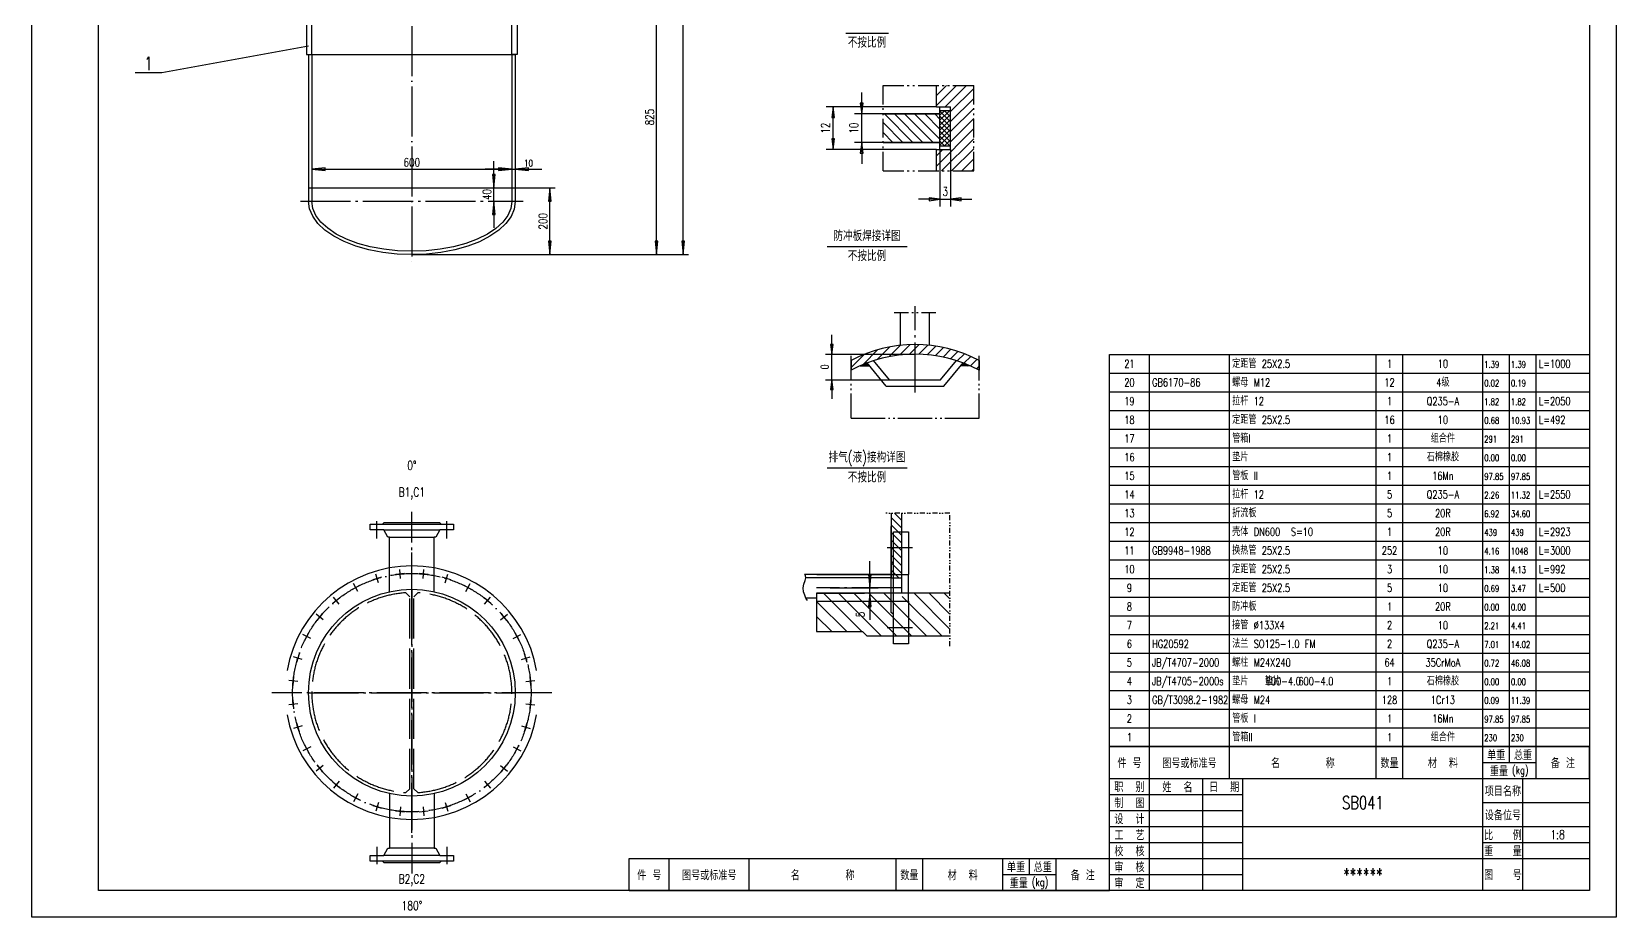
# Model space of a CAD drawing. Extents: x -200 to 4552, y -80 to 6648.
# Drawn here: x -200 to 4552, y -80 to 2576 of the extents above; entities that cross this region are included whole.
import ezdxf
from ezdxf.enums import TextEntityAlignment as Align

# ---------------------------------------------------------------- set-up
doc = ezdxf.new("R2010")
doc.units = 0
doc.header["$LTSCALE"] = 30
doc.header["$MEASUREMENT"] = 0
for name, pattern in [('CENTER', [6.25, 5, -0.5, 0.25, -0.5]), ('DASHDOT', [6, 5, -0.5, 0, -0.5]), ('DASHED', [5, 4, -1]), ('DIVIDE', [1.25, 0.5, -0.25, 0, -0.25, 0, -0.25])]:
    doc.linetypes.add(name, pattern=pattern)
for name, color, linetype in [('1', 2, 'CONTINUOUS'), ('2', 1, 'CONTINUOUS'), ('3', 2, 'DASHDOT'), ('4', 2, 'CENTER'), ('5', 2, 'DASHED'), ('6', 6, 'DIVIDE')]:
    doc.layers.add(name, color=color, linetype=linetype)
doc.styles.add('HZ', font='txt', dxfattribs={"width": 0.75, "bigfont": 'hztxt'})

# ---------------------------------------------------------------- blocks, each defined once
blk = doc.blocks.new('BT1')
at = {"layer": '1'}
for p, q in [((-165, 0), (-165, 42)), ((-145, 0), (-145, 42)), ((-130, 0), (-130, 42)), ((-40, 0), (-40, 42)), ((-25, 0), (-25, 42)), ((-180, 36), (-130, 36)), ((-180, 30), (-130, 30)), ((-180, 24), (0, 24)), ((-180, 18), (-130, 18)), ((-40, 18), (0, 18)), ((-180, 12), (0, 12)), ((-180, 6), (-130, 6))]:
    blk.add_line(p, q, dxfattribs=at)
at = {"layer": '1', "ltscale": 0.2}
blk.add_line((-40, 33), (0, 33), dxfattribs=at)
at = {"layer": '2'}
for p, q in [((-180, 42), (0, 42)), ((-180, 0), (-180, 42)), ((0, 42), (0, 0)), ((0, 0), (-180, 0))]:
    blk.add_line(p, q, dxfattribs=at)
at = {"layer": '1', "style": 'HZ', "width": 0.75}
for s, height, p in [('职  别', 3.36, (-172.5, 39)), ('姓  名', 3.36, (-154.5, 39)), ('日  期', 3.36, (-137, 39)), ('项目名称', 3.36, (-32.5, 37.5)), ('制  图', 3.36, (-172.5, 33)), ('设备位号', 3.36, (-32.5, 28.5)), ('设  计', 3.36, (-172.5, 27)), ('工  艺', 3.36, (-172.5, 21)), ('比   例', 3.36, (-32.5, 21)), ('校  核', 3.36, (-172.5, 15)), ('重   量', 3.36, (-32.5, 15)), ('审  核', 3.36, (-172.5, 9)), ('******', 4.8, (-85, 6)), ('图   号', 3.36, (-32.5, 6)), ('审  定', 3.36, (-172.5, 3))]:
    blk.add_text(s, height=height, dxfattribs=at).set_placement(p, align=Align.MIDDLE)
blk = doc.blocks.new('BT4')
at = {"layer": '1'}
for p, q in [((-180, 12), (0, 12)), ((-165, 0), (-165, 12)), ((-135, 0), (-135, 12)), ((-80, 0), (-80, 12)), ((-70, 0), (-70, 12)), ((-40, 0), (-40, 12)), ((-30, 6), (-30, 12)), ((-20, 0), (-20, 12)), ((-40, 6), (-20, 6))]:
    blk.add_line(p, q, dxfattribs=at)
at = {"layer": '2'}
for p, q in [((-180, 0), (-180, 12)), ((0, 0), (0, 12)), ((-180, 0), (0, 0)), ((-180, 0), (0, 0))]:
    blk.add_line(p, q, dxfattribs=at)
at = {"layer": '1', "style": 'HZ', "width": 0.75}
for s, height, p in [('件 号', 3.36, (-172.5, 6)), ('图号或标准号', 3.36, (-150, 6)), ('名       称', 3.36, (-107.5, 6)), ('数量', 3.36, (-75, 6)), ('材  料', 3.36, (-55, 6)), ('单重', 3.36, (-35, 9)), ('总重', 3.36, (-25, 9)), ('备 注', 3.36, (-10, 6)), ('重量', 3.36, (-34, 3)), ('(kg)', 3, (-26, 3))]:
    blk.add_text(s, height=height, dxfattribs=at).set_placement(p, align=Align.MIDDLE)

msp = doc.modelspace()

# ---------------------------------------------------------------- linework, layer by layer
at = {"layer": '1'}
for p, q in [((1754, 1907.3), (1754, 6554.3)), ((1674, 1907.3), (1674, 2732.3)), ((2241, 2572), (2369, 2572)), ((630, 2532.3), (190, 2452.3)), ((2353, 2357.8), (2353, 2414.7)), ((2353, 2414.7), (2415.2, 2414.7)), ((2425.9, 2414.7), (2431.2, 2414.7)), ((2441.9, 2414.7), (2447.2, 2414.7)), ((2457.9, 2414.7), (2520.1, 2414.7)), ((2543.3, 2414.7), (2513, 2384.4)), ((2513, 2354.2), (2573.4, 2414.7)), ((2530.8, 2414.7), (2536.1, 2414.7)), ((2603.6, 2414.7), (2539.6, 2350.7)), ((2546.8, 2414.7), (2552.1, 2414.7)), ((2555.7, 2336.5), (2625, 2405.9)), ((2562.8, 2414.7), (2625, 2414.7)), ((2625, 2357.8), (2625, 2414.7)), ((2513, 2350.7), (2182.3, 2350.7)), ((2203.7, 2222.7), (2203.7, 2350.7)), ((2523.7, 2329.3), (2267.7, 2329.3)), ((2289, 2244), (2289, 2329.3)), ((2353, 2341.8), (2353, 2347.1)), ((2353, 2325.8), (2353, 2331.1)), ((2357.3, 2329.3), (2442.7, 2244)), ((2472.8, 2244), (2387.5, 2329.3)), ((2417.7, 2329.3), (2503, 2244)), ((2523.7, 2253.5), (2447.8, 2329.3)), ((2478, 2329.3), (2523.7, 2283.7)), ((2523.7, 2313.9), (2508.2, 2329.3)), ((2538, 2340), (2523.7, 2325.7)), ((2523.7, 2310.6), (2553.1, 2340)), ((2523.7, 2338), (2555.7, 2306)), ((2555.7, 2321.1), (2536.7, 2340)), ((2551.8, 2340), (2555.7, 2336.2)), ((2625, 2375.7), (2555.7, 2306.4)), ((2555.7, 2276.2), (2625, 2345.5)), ((2625, 2341.8), (2625, 2347.1)), ((2625, 2325.8), (2625, 2331.1)), ((2353, 2258.2), (2353, 2315.1)), ((2412.5, 2244), (2353, 2303.5)), ((2513, 2173.2), (2625, 2285.2)), ((2555.7, 2327.5), (2523.7, 2295.5)), ((2555.7, 2290.9), (2523.7, 2322.9)), ((2523.7, 2280.4), (2555.7, 2312.4)), ((2523.7, 2307.8), (2555.7, 2275.8)), ((2555.7, 2297.3), (2523.7, 2265.3)), ((2555.7, 2260.7), (2523.7, 2292.7)), ((2523.7, 2250.2), (2555.7, 2282.2)), ((2625, 2315.4), (2555.7, 2246)), ((2625, 2258.2), (2625, 2315.1)), ((2523.7, 2244), (2267.7, 2244)), ((2353, 2273.3), (2382.3, 2244)), ((2353, 2242.2), (2353, 2247.6)), ((2523.7, 2277.6), (2555.7, 2245.6)), ((2555.7, 2267.2), (2523.7, 2235.2)), ((2552.9, 2233.3), (2523.7, 2262.6)), ((2523.7, 2247.5), (2537.8, 2233.3)), ((2625, 2255), (2528.6, 2158.7)), ((2536.9, 2233.3), (2555.7, 2252.1)), ((2555.7, 2237), (2552, 2233.3)), ((2625, 2242.2), (2625, 2247.6)), ((2513, 2222.7), (2182.3, 2222.7)), ((2353, 2226.2), (2353, 2231.6)), ((2353, 2158.7), (2353, 2215.6)), ((2532.3, 2222.7), (2513, 2203.4)), ((2523.7, 2222.7), (2523.7, 2052)), ((2555.7, 2222.7), (2555.7, 2052)), ((2558.8, 2158.7), (2625, 2224.9)), ((2625, 2194.7), (2589, 2158.7)), ((2625, 2226.2), (2625, 2231.6)), ((2625, 2158.7), (2625, 2215.6)), ((640, 2163.3), (1240, 2163.3)), ((1240, 2163.3), (1250, 2163.3)), ((2353, 2158.7), (2415.2, 2158.7)), ((2425.9, 2158.7), (2431.2, 2158.7)), ((2441.9, 2158.7), (2447.2, 2158.7)), ((2457.9, 2158.7), (2520.1, 2158.7)), ((2530.8, 2158.7), (2536.1, 2158.7)), ((2546.8, 2158.7), (2552.1, 2158.7)), ((2562.8, 2158.7), (2625, 2158.7)), ((2619.1, 2158.7), (2625, 2164.5)), ((1186, 2067.3), (1186, 2107.3)), ((1250, 2107.3), (1370, 2107.3)), ((1354, 1907.3), (1354, 2107.3)), ((2523.7, 2073.3), (2555.7, 2073.3)), ((940, 1907.3), (1690, 1907.3)), ((940, 1907.3), (1770, 1907.3)), ((2185, 1932), (2425, 1932)), ((2386.6, 1733.8), (2429.8, 1733.8)), ((2439.4, 1733.8), (2444.2, 1733.8)), ((2453.8, 1733.8), (2458.6, 1733.8)), ((2468.2, 1733.8), (2511.4, 1733.8)), ((2337.9, 1622.4), (2293.8, 1578.3)), ((2335.6, 1592.9), (2373.4, 1630.7)), ((2405.2, 1635.4), (2371.3, 1601.5)), ((2403.4, 1606.4), (2434.5, 1637.5)), ((2461.7, 1637.6), (2432.8, 1608.7)), ((2460.1, 1608.8), (2487.3, 1636)), ((2511.4, 1633), (2485.7, 1607.3)), ((2510, 1604.4), (2534.3, 1628.8)), ((2556.2, 1623.5), (2533, 1600.3)), ((2554.9, 1595), (2577.1, 1617.2)), ((2180.2, 1609), (2449, 1609)), ((2199.4, 1532.2), (2199.4, 1609)), ((2257, 1568.6), (2296.6, 1608.3)), ((2257, 1529.8), (2257, 1604.2)), ((2257, 1589.8), (2257, 1561)), ((2597, 1610), (2575.8, 1588.8)), ((2595.8, 1581.7), (2616.2, 1602)), ((2634.5, 1593.2), (2615, 1573.7)), ((2633.4, 1564.9), (2640.9, 1572.5)), ((2641, 1529.8), (2641, 1604.2)), ((2641, 1589.8), (2641, 1561)), ((3032, 1608), (4472, 1608)), ((3152, 432), (3152, 1608)), ((3392, 432), (3392, 1608)), ((3832, 432), (3832, 1608)), ((3912, 432), (3912, 1608)), ((4152, 432), (4152, 1608)), ((4232, 432), (4232, 1608)), ((4312, 432), (4312, 1608)), ((2180.2, 1532.2), (2401, 1532.2)), ((3032, 1552), (4472, 1552)), ((2257, 1515.4), (2257, 1520.2)), ((2257, 1501), (2257, 1505.8)), ((2257, 1417), (2257, 1491.4)), ((2641, 1515.4), (2641, 1520.2)), ((2641, 1501), (2641, 1505.8)), ((2641, 1417), (2641, 1491.4)), ((3032, 1496), (4472, 1496)), ((3032, 1440), (4472, 1440)), ((2257, 1417), (2359.4, 1417)), ((2369, 1417), (2373.8, 1417)), ((2383.4, 1417), (2388.2, 1417)), ((2397.8, 1417), (2500.2, 1417)), ((2509.8, 1417), (2514.6, 1417)), ((2524.2, 1417), (2529, 1417)), ((2538.6, 1417), (2641, 1417)), ((3032, 1384), (4472, 1384)), ((3032, 1328), (4472, 1328)), ((2185, 1268), (2425, 1268)), ((3032, 1272), (4472, 1272)), ((3032, 1216), (4472, 1216)), ((3032, 1160), (4472, 1160)), ((2409.8, 1087.2), (2377.8, 1119.2)), ((2377.8, 1096.6), (2409.8, 1064.6)), ((2387.6, 1132), (2409.8, 1109.8)), ((3032, 1104), (4472, 1104)), ((2377.8, 892), (2377.8, 1092)), ((2409.8, 1041.9), (2377.8, 1073.9)), ((2377.8, 1051.3), (2409.8, 1019.3)), ((3032, 1048), (4472, 1048)), ((2409.8, 996.7), (2377.8, 1028.7)), ((2377.8, 1006.1), (2409.8, 974.1)), ((2409.8, 951.4), (2377.8, 983.4)), ((2377.8, 960.8), (2400.2, 938.4)), ((3032, 992), (4472, 992)), ((2377.8, 908), (2297.8, 908)), ((2313.8, 892), (2313.8, 908)), ((3032, 936), (4472, 936)), ((2153.8, 892), (2297.8, 892)), ((2244.6, 776.8), (2153.8, 867.6)), ((2174.6, 892), (2289.8, 776.8)), ((2347.9, 764), (2219.9, 892)), ((2265.1, 892), (2393.1, 764)), ((2438.4, 764), (2310.4, 892)), ((2355.6, 892), (2483.6, 764)), ((2528.9, 764), (2410.5, 882.4)), ((2446.1, 892), (2553.8, 784.3)), ((2553.8, 829.6), (2491.4, 892)), ((2536.7, 892), (2553.8, 874.9)), ((3032, 880), (4472, 880)), ((2153.8, 822.3), (2199.3, 776.8)), ((3032, 824), (4472, 824)), ((3032, 768), (4472, 768)), ((3032, 712), (4472, 712)), ((3032, 656), (4472, 656)), ((3032, 600), (4472, 600)), ((3032, 544), (4472, 544)), ((3032, 488), (4472, 488)), ((4472, 432), (3032, 432))]:
    msp.add_line(p, q, dxfattribs=at)
msp.add_lwpolyline([(-200, -80), (-200, 6648), (4552, 6648), (4552, -80)], close=True, dxfattribs=at)
for points in [[(2289, 2329.3), (2293.3, 2361.3), (2284.7, 2361.3), (2289, 2329.3), (2289, 2393.3)], [(2203.7, 2350.7), (2199.4, 2318.7), (2207.9, 2318.7), (2203.7, 2350.7)], [(2203.7, 2222.7), (2207.9, 2254.7), (2199.4, 2254.7), (2203.7, 2222.7)], [(2289, 2244), (2284.7, 2212), (2293.3, 2212), (2289, 2244), (2289, 2180)], [(1186, 2107.3), (1190, 2147.3), (1182, 2147.3), (1186, 2107.3), (1186, 2187.3)], [(640, 2163.3), (680, 2159.3), (680, 2167.3), (640, 2163.3)], [(1240, 2163.3), (1200, 2167.3), (1200, 2159.3), (1240, 2163.3), (1160, 2163.3)], [(1240, 2163.3), (1200, 2167.3), (1200, 2159.3), (1240, 2163.3)], [(1250, 2163.3), (1290, 2159.3), (1290, 2167.3), (1250, 2163.3), (1330, 2163.3)], [(1354, 2107.3), (1350, 2067.3), (1358, 2067.3), (1354, 2107.3)], [(1186, 2067.3), (1182, 2027.3), (1190, 2027.3), (1186, 2067.3), (1186, 1987.3)], [(2523.7, 2073.3), (2491.7, 2077.6), (2491.7, 2069.1), (2523.7, 2073.3), (2459.7, 2073.3)], [(2555.7, 2073.3), (2587.7, 2069.1), (2587.7, 2077.6), (2555.7, 2073.3), (2619.7, 2073.3)], [(1354, 1907.3), (1358, 1947.3), (1350, 1947.3), (1354, 1907.3)], [(1674, 1907.3), (1678, 1947.3), (1670, 1947.3), (1674, 1907.3)], [(1754, 1907.3), (1758, 1947.3), (1750, 1947.3), (1754, 1907.3)], [(2199.4, 1609), (2203.2, 1637.8), (2195.6, 1637.8), (2199.4, 1609), (2199.4, 1666.6)], [(2199.4, 1532.2), (2195.6, 1503.4), (2203.2, 1503.4), (2199.4, 1532.2), (2199.4, 1474.6)], [(2313.8, 908), (2317.8, 948), (2309.8, 948), (2313.8, 908), (2313.8, 988)], [(2126.2, 869.8), (2121.8, 877.6), (2118.3, 885.7), (2115, 896.3), (2113.8, 908), (2115.8, 919.6), (2119.2, 930.1), (2121.8, 938.4), (2121, 945.4), (2117.8, 948)], [(2313.8, 892), (2309.8, 852), (2317.8, 852), (2313.8, 892), (2313.8, 812)]]:
    msp.add_lwpolyline(points, dxfattribs=at)
for points in [[(2203.7, 2350.7), (2199.4, 2318.7), (2207.9, 2318.7), (2203.7, 2350.7)], [(2289, 2329.3), (2293.3, 2361.3), (2284.7, 2361.3), (2289, 2329.3)], [(2203.7, 2222.7), (2207.9, 2254.7), (2199.4, 2254.7), (2203.7, 2222.7)], [(2289, 2244), (2284.7, 2212), (2293.3, 2212), (2289, 2244)], [(640, 2163.3), (680, 2159.3), (680, 2167.3), (640, 2163.3)], [(1186, 2107.3), (1190, 2147.3), (1182, 2147.3), (1186, 2107.3)], [(1240, 2163.3), (1200, 2167.3), (1200, 2159.3), (1240, 2163.3)], [(1240, 2163.3), (1200, 2167.3), (1200, 2159.3), (1240, 2163.3)], [(1250, 2163.3), (1290, 2159.3), (1290, 2167.3), (1250, 2163.3)], [(1354, 2107.3), (1350, 2067.3), (1358, 2067.3), (1354, 2107.3)], [(1186, 2067.3), (1182, 2027.3), (1190, 2027.3), (1186, 2067.3)], [(2523.7, 2073.3), (2491.7, 2077.6), (2491.7, 2069.1), (2523.7, 2073.3)], [(2555.7, 2073.3), (2587.7, 2069.1), (2587.7, 2077.6), (2555.7, 2073.3)], [(1354, 1907.3), (1358, 1947.3), (1350, 1947.3), (1354, 1907.3)], [(1674, 1907.3), (1678, 1947.3), (1670, 1947.3), (1674, 1907.3)], [(1754, 1907.3), (1758, 1947.3), (1750, 1947.3), (1754, 1907.3)], [(2199.4, 1609), (2203.2, 1637.8), (2195.6, 1637.8), (2199.4, 1609)], [(2199.4, 1532.2), (2195.6, 1503.4), (2203.2, 1503.4), (2199.4, 1532.2)], [(2313.8, 908), (2317.8, 948), (2309.8, 948), (2313.8, 908)], [(2313.8, 892), (2309.8, 852), (2317.8, 852), (2313.8, 892)]]:
    msp.add_solid(points, dxfattribs=at)
at = {"layer": '2'}
for p, q in [((630, 2507.3), (630, 2067.3)), ((630, 2507.3), (1250, 2507.3)), ((640, 2507.3), (640, 2067.3)), ((1240, 2507.3), (1240, 2067.3)), ((1250, 2507.3), (1250, 2067.3)), ((190, 2452.3), (110, 2452.3)), ((2513, 2350.7), (2513, 2414.7)), ((2353, 2329.3), (2523.7, 2329.3)), ((2513, 2350.7), (2555.7, 2350.7)), ((2523.7, 2222.7), (2523.7, 2350.7)), ((2523.7, 2340), (2555.7, 2340)), ((2555.7, 2222.7), (2555.7, 2350.7)), ((2353, 2244), (2523.7, 2244)), ((2513, 2158.7), (2513, 2222.7)), ((2513, 2222.7), (2555.7, 2222.7)), ((2523.7, 2233.3), (2555.7, 2233.3)), ((630, 2107.3), (1250, 2107.3)), ((2405.8, 1635.5), (2405.8, 1733.8)), ((2492.2, 1635.5), (2492.2, 1733.8)), ((2284.2, 1574.2), (2312, 1574.2)), ((2288.3, 1576.1), (2310.6, 1576.1)), ((2305, 1582.7), (2291.1, 1574.2)), ((2293.3, 1578.1), (2308.8, 1578.1)), ((2305, 1582.7), (2298.1, 1574.2)), ((2299, 1580.4), (2306.9, 1580.4)), ((2362.6, 1513), (2305, 1582.7)), ((2305, 1582.7), (2305, 1574.2)), ((2372.2, 1532.2), (2324.2, 1589.4)), ((2525.8, 1532.2), (2573.8, 1589.4)), ((2535.4, 1513), (2593, 1582.7)), ((2613.8, 1574.2), (2586, 1574.2)), ((2609.7, 1576.1), (2587.4, 1576.1)), ((2604.7, 1578.1), (2589.2, 1578.1)), ((2599, 1580.4), (2591.1, 1580.4)), ((2593, 1582.7), (2606.9, 1574.2)), ((2593, 1582.7), (2599.9, 1574.2)), ((2593, 1582.7), (2593, 1574.2)), ((3032, 432), (3032, 1608)), ((2372.2, 1532.2), (2525.8, 1532.2)), ((2362.6, 1513), (2535.4, 1513)), ((815, 1081.7), (815, 1099.2)), ((815, 1099.2), (852.5, 1099.2)), ((815, 1081.7), (815, 1099.2)), ((815, 1099.2), (852.5, 1099.2)), ((852.5, 1099.2), (857, 1103.7)), ((852.5, 1099.2), (857, 1103.7)), ((852.5, 1099.2), (1027.5, 1099.2)), ((852.5, 1099.2), (1027.5, 1099.2)), ((857, 1103.7), (1023, 1103.7)), ((857, 1103.7), (1023, 1103.7)), ((1023, 1103.7), (1027.5, 1099.2)), ((1023, 1103.7), (1027.5, 1099.2)), ((1027.5, 1099.2), (1065, 1099.2)), ((1027.5, 1099.2), (1065, 1099.2)), ((1065, 1099.2), (1065, 1081.7)), ((1065, 1099.2), (1065, 1081.7)), ((856, 1081.7), (815, 1081.7)), ((856, 1081.7), (815, 1081.7)), ((867.7, 1059.7), (856, 1081.7)), ((856, 1081.7), (1024, 1081.7)), ((867.7, 1059.7), (856, 1081.7)), ((856, 1081.7), (1024, 1081.7)), ((873.5, 1059.7), (867.7, 1059.7)), ((873.5, 1059.7), (867.7, 1059.7)), ((873.5, 1059.7), (1006.5, 1059.7)), ((873.5, 896.4), (873.5, 1059.7)), ((873.5, 1059.7), (1006.5, 1059.7)), ((873.5, 896.4), (873.5, 1059.7)), ((1012.3, 1059.7), (1006.5, 1059.7)), ((1006.5, 896.4), (1006.5, 1059.7)), ((1012.3, 1059.7), (1006.5, 1059.7)), ((1006.5, 896.4), (1006.5, 1059.7)), ((1024, 1081.7), (1012.3, 1059.7)), ((1024, 1081.7), (1012.3, 1059.7)), ((1065, 1081.7), (1024, 1081.7)), ((1065, 1081.7), (1024, 1081.7)), ((2384.2, 988), (2384.2, 1076)), ((2384.2, 1076), (2429, 1076)), ((2429, 1076), (2429, 948)), ((918.4, 950.8), (891.5, 948.1)), ((906.3, 936), (903.6, 962.9)), ((988.5, 948.1), (961.6, 950.8)), ((973.7, 936), (976.4, 962.9)), ((2377.8, 981.6), (2384.2, 988)), ((2377.8, 834.4), (2377.8, 981.6)), ((2384.2, 828), (2384.2, 988)), ((783.4, 915.3), (759.6, 902.6)), ((777.8, 897), (765.1, 920.9)), ((849.1, 939.7), (823.3, 931.9)), ((840.1, 922.9), (832.3, 948.7)), ((1056.7, 931.9), (1030.9, 939.7)), ((1039.9, 922.9), (1047.7, 948.7)), ((1120.4, 902.6), (1096.6, 915.3)), ((1102.2, 897), (1114.9, 920.9)), ((2377.8, 948), (2117.8, 948)), ((2377.8, 938.4), (2121.8, 938.4)), ((2154.8, 948), (2429, 948)), ((2409.8, 892), (2409.8, 938.4)), ((2429, 868), (2429, 948)), ((723.6, 878.6), (702.8, 861.5)), ((721.8, 859.6), (704.6, 880.5)), ((1177.2, 861.5), (1156.4, 878.6)), ((1158.2, 859.6), (1175.4, 880.5)), ((2153.8, 877.6), (2121.8, 877.6)), ((2154.8, 868), (2429, 868)), ((2553.8, 892), (2233.8, 892)), ((2553.8, 892), (2414.6, 892)), ((2429, 868), (2429, 740)), ((674.1, 811.9), (653.2, 829)), ((672.2, 830.9), (655.1, 810)), ((1205.9, 811.9), (1226.8, 829)), ((1224.9, 810), (1207.8, 830.9)), ((2384.2, 828), (2377.8, 834.4)), ((2384.2, 740), (2384.2, 828)), ((636.6, 755.8), (612.8, 768.6)), ((631.1, 774.1), (618.3, 750.3)), ((1243.4, 755.8), (1267.2, 768.6)), ((1261.6, 750.3), (1248.9, 774.1)), ((2429, 740), (2384.2, 740)), ((610.8, 693.5), (585, 701.4)), ((601.8, 710.4), (594, 684.5)), ((1269.2, 693.5), (1295, 701.4)), ((1286, 684.5), (1278.2, 710.4)), ((597.7, 627.4), (570.8, 630)), ((585.5, 642.1), (582.9, 615.3)), ((1282.3, 627.4), (1309.2, 630)), ((1297.1, 615.3), (1294.5, 642.1)), ((582.9, 572.1), (585.5, 545.2)), ((1294.5, 545.2), (1297.1, 572.1)), ((597.7, 559.9), (570.8, 557.3)), ((1282.3, 559.9), (1309.2, 557.3)), ((610.8, 493.8), (585, 486)), ((594, 502.8), (601.8, 477)), ((1269.2, 493.8), (1295, 486)), ((1278.2, 477), (1286, 502.8)), ((636.6, 431.5), (612.8, 418.8)), ((618.3, 437), (631.1, 413.2)), ((1243.4, 431.5), (1267.2, 418.8)), ((1248.9, 413.2), (1261.6, 437)), ((674.1, 375.4), (653.2, 358.3)), ((655.1, 377.3), (672.2, 356.4)), ((1205.9, 375.4), (1226.8, 358.3)), ((1207.8, 356.4), (1224.9, 377.3)), ((702.8, 325.9), (723.6, 308.8)), ((721.8, 327.8), (704.6, 306.9)), ((777.8, 290.3), (765.1, 266.5)), ((873.5, 290.9), (873.5, 127.7)), ((873.5, 290.9), (873.5, 127.7)), ((1006.5, 290.9), (1006.5, 127.7)), ((1006.5, 290.9), (1006.5, 127.7)), ((1102.2, 290.3), (1114.9, 266.5)), ((1156.4, 308.8), (1177.2, 325.9)), ((1158.2, 327.8), (1175.4, 306.9)), ((759.6, 284.7), (783.4, 272)), ((823.3, 255.5), (849.1, 247.6)), ((840.1, 264.5), (832.3, 238.6)), ((891.5, 239.2), (918.4, 236.6)), ((906.3, 251.3), (903.6, 224.5)), ((961.6, 236.6), (988.5, 239.2)), ((973.7, 251.3), (976.4, 224.5)), ((1030.9, 247.6), (1056.7, 255.5)), ((1039.9, 264.5), (1047.7, 238.6)), ((1096.6, 272), (1120.4, 284.7)), ((815, 88.2), (815, 105.7)), ((815, 105.7), (856, 105.7)), ((815, 88.2), (815, 105.7)), ((815, 105.7), (856, 105.7)), ((856, 105.7), (867.7, 127.7)), ((856, 105.7), (867.7, 127.7)), ((1024, 105.7), (856, 105.7)), ((1024, 105.7), (856, 105.7)), ((867.7, 127.7), (873.5, 127.7)), ((867.7, 127.7), (873.5, 127.7)), ((1006.5, 127.7), (873.5, 127.7)), ((1006.5, 127.7), (873.5, 127.7)), ((1006.5, 127.7), (1012.3, 127.7)), ((1006.5, 127.7), (1012.3, 127.7)), ((1012.3, 127.7), (1024, 105.7)), ((1012.3, 127.7), (1024, 105.7)), ((1024, 105.7), (1065, 105.7)), ((1024, 105.7), (1065, 105.7)), ((1065, 105.7), (1065, 88.2)), ((1065, 105.7), (1065, 88.2)), ((852.5, 88.2), (815, 88.2)), ((852.5, 88.2), (815, 88.2)), ((857, 83.7), (852.5, 88.2)), ((1027.5, 88.2), (852.5, 88.2)), ((857, 83.7), (852.5, 88.2)), ((1027.5, 88.2), (852.5, 88.2)), ((1023, 83.7), (857, 83.7)), ((1023, 83.7), (857, 83.7)), ((1027.5, 88.2), (1023, 83.7)), ((1027.5, 88.2), (1023, 83.7)), ((1065, 88.2), (1027.5, 88.2)), ((1065, 88.2), (1027.5, 88.2))]:
    msp.add_line(p, q, dxfattribs=at)
for points in [[(0, 0), (0, 6568), (4472, 6568), (4472, 0)], [(640, 2507.3), (640, 2667.3), (624, 2667.3), (624, 2507.3)], [(1240, 2507.3), (1240, 2667.3), (1256, 2667.3), (1256, 2507.3)]]:
    msp.add_lwpolyline(points, close=True, dxfattribs=at)
for points in [[(1250, 2067), (1246.8, 2044.2), (1237.4, 2021.9), (1221.9, 2000.6), (1200.7, 1980.6), (1174.2, 1962.3), (1143, 1946.2), (1107.6, 1932.6), (1068.8, 1921.7), (1027.4, 1913.7), (984.2, 1908.9), (940.1, 1907.3), (896, 1909), (852.8, 1913.9), (811.4, 1921.9), (772.5, 1932.8), (737.1, 1946.5), (705.9, 1962.7), (679.3, 1980.9), (658.1, 2001), (642.6, 2022.4), (633.2, 2044.7), (630, 2067.4)], [(1240, 2067), (1236.9, 2045.6), (1227.8, 2024.8), (1212.8, 2004.7), (1192.3, 1986), (1166.7, 1968.9), (1136.4, 1953.8), (1102.2, 1941), (1064.6, 1930.8), (1024.6, 1923.3), (982.8, 1918.8), (940.1, 1917.3), (897.4, 1918.9), (855.6, 1923.5), (815.5, 1931), (778, 1941.2), (743.7, 1954.1), (713.4, 1969.2), (687.8, 1986.4), (667.2, 2005.1), (652.2, 2025.2), (643.1, 2046.1), (640, 2067.4)], [(2377.8, 1132), (2377.8, 938.4), (2409.8, 938.4), (2409.8, 1132)], [(2358.6, 892), (2153.8, 892), (2153.8, 776.8), (2291.4, 776.8), (2304.2, 764), (2553.8, 764)]]:
    msp.add_lwpolyline(points, dxfattribs=at)
msp.add_circle((940, 593.7), 310, dxfattribs=at)
for centre, radius, start, end in [((2449, 1229.8), 408, 61.9275, 118.0725), ((2449, 1201), 408, 61.9275, 118.0725), ((940, 593.7), 380, 370.0787, 169.9213), ((940, 593.7), 380, 190.0787, 349.9213)]:
    msp.add_arc(centre, radius, start, end, dxfattribs=at)
at = {"layer": '3'}
msp.add_line((940, 2772.3), (940, 1877.3), dxfattribs=at)
msp.add_circle((940, 593.7), 357.5, dxfattribs=at)
at = {"layer": '4'}
for p, q in [((606, 2067.3), (1274, 2067.3)), ((2449, 1493.8), (2449, 1753)), ((835, 1055.7), (835, 1107.7)), ((835, 1055.7), (835, 1107.7)), ((940, 856.5), (940, 1136.5)), ((940, 856.5), (940, 1136.5)), ((1045, 1055.7), (1045, 1107.7)), ((1045, 1055.7), (1045, 1107.7)), ((940, 173.7), (940, 1013.7)), ((2441.8, 1028), (2365, 1028)), ((940, 903.7), (940, 283.7)), ((2409.8, 908), (2153.8, 908)), ((2194.8, 908), (2338.8, 908)), ((2441.8, 788), (2365, 788)), ((1360, 593.7), (520, 593.7)), ((630, 593.7), (1250, 593.7)), ((940, 330.9), (940, 50.9)), ((940, 330.9), (940, 50.9)), ((835, 131.7), (835, 79.7)), ((835, 131.7), (835, 79.7)), ((1045, 131.7), (1045, 79.7)), ((1045, 131.7), (1045, 79.7))]:
    msp.add_line(p, q, dxfattribs=at)
at = {"layer": '5'}
for p, q in [((934, 881.6), (922, 893.1)), ((934, 305.7), (934, 881.6)), ((934, 305.7), (934, 855.7)), ((946, 881.6), (958, 893.1)), ((946, 305.7), (946, 881.6)), ((946, 305.7), (946, 855.7)), ((922, 294.2), (934, 305.7)), ((958, 294.2), (946, 305.7))]:
    msp.add_line(p, q, dxfattribs=at)
for start, end in [(93.4398, 266.5602), (273.4398, 86.5602)]:
    msp.add_arc((940, 593.7), 300, start, end, dxfattribs=at)
at = {"layer": '6'}
for p, q in [((2553.8, 1132), (2361.8, 1132)), ((2553.8, 733.6), (2553.8, 1132))]:
    msp.add_line(p, q, dxfattribs=at)

# ---------------------------------------------------------------- block references
at = {"layer": '1', "xscale": 8, "yscale": 8, "zscale": 8}
for name, p in [('BT4', (4472, 336)), ('BT1', (4472, 0)), ('BT4', (3032, 0))]:
    msp.add_blockref(name, p, dxfattribs=at)

# ---------------------------------------------------------------- texts
at = {"layer": '1', "style": 'HZ', "width": 0.75}
for s, height, p in [('不按比例', 32, (2305, 2528)), ('1', 39.9, (150, 2460.3)), ('600', 25.6, (940, 2171.3)), ('10', 20.48, (1290, 2171.3)), ('3', 25.6, (2539.7, 2084)), ('防冲板焊接详图', 32, (2305, 1948)), ('不按比例', 32, (2305, 1888)), ('21', 24, (3092, 1568)), ('1', 24, (3872, 1568)), ('10', 24, (4032, 1568)), ('20', 24, (3092, 1512)), ('12', 24, (3872, 1512)), ('4级', 24, (4032, 1512)), ('19', 24, (3092, 1456)), ('1', 24, (3872, 1456)), ('Q235-A', 24, (4032, 1456)), ('18', 24, (3092, 1400)), ('16', 24, (3872, 1400)), ('10', 24, (4032, 1400)), ('17', 24, (3092, 1344)), ('1', 24, (3872, 1344)), ('组合件', 24, (4032, 1344)), ('0%%d', 26.88, (940, 1261.7)), ('排气(液)接构详图', 32, (2305, 1284)), ('16', 24, (3092, 1288)), ('1', 24, (3872, 1288)), ('石棉橡胶', 24, (4032, 1288)), ('不按比例', 32, (2305, 1224)), ('15', 24, (3092, 1232)), ('1', 24, (3872, 1232)), ('16Mn', 24, (4032, 1232)), ('B1,C1', 26.88, (940, 1181.7)), ('14', 24, (3092, 1176)), ('5', 24, (3872, 1176)), ('Q235-A', 24, (4032, 1176)), ('13', 24, (3092, 1120)), ('5', 24, (3872, 1120)), ('20R', 24, (4032, 1120)), ('12', 24, (3092, 1064)), ('1', 24, (3872, 1064)), ('20R', 24, (4032, 1064)), ('11', 24, (3092, 1008)), ('252', 24, (3872, 1008)), ('10', 24, (4032, 1008)), ('10', 24, (3092, 952)), ('3', 24, (3872, 952)), ('10', 24, (4032, 952)), ('9', 24, (3092, 896)), ('5', 24, (3872, 896)), ('10', 24, (4032, 896)), ('8', 24, (3092, 840)), ('1', 24, (3872, 840)), ('20R', 24, (4032, 840)), ('7', 24, (3092, 784)), ('2', 24, (3872, 784)), ('10', 24, (4032, 784)), ('6', 24, (3092, 728)), ('2', 24, (3872, 728)), ('Q235-A', 24, (4032, 728)), ('5', 24, (3092, 672)), ('64', 24, (3872, 672)), ('35CrMoA', 24, (4032, 672)), ('4', 24, (3092, 616)), ('1', 24, (3872, 616)), ('石棉橡胶', 24, (4032, 616)), ('3', 24, (3092, 560)), ('128', 24, (3872, 560)), ('1Cr13', 24, (4032, 560)), ('2', 24, (3092, 504)), ('1', 24, (3872, 504)), ('16Mn', 24, (4032, 504)), ('1', 24, (3092, 448)), ('1', 24, (3872, 448)), ('组合件', 24, (4032, 448)), ('B2,C2', 26.88, (940, 21.7)), ('180%%d', 26.88, (940, -58.3))]:
    msp.add_text(s, height=height, dxfattribs=at).set_placement(p, align=Align.CENTER)
for s, height, p in [('825', 25.6, (1666, 2319.8)), ('12', 25.6, (2193, 2286.7)), ('10', 25.6, (2278.3, 2286.7)), ('40', 25.6, (1178, 2087.3)), ('200', 25.6, (1346, 2007.3)), ('0', 23, (2189.8, 1570.6)), ('5', 25.6, (2297.8, 828))]:
    msp.add_text(s, height=height, rotation=90, dxfattribs=at).set_placement(p, align=Align.CENTER)
for s, height, p in [('定距管 25X2.5', 24, (3400, 1568)), ('1.39', 20, (4156, 1568)), ('1.39', 20, (4236, 1568)), ('L=1000 ', 24, (4320, 1568)), ('GB6170-86', 24, (3160, 1512)), ('螺母 M12', 24, (3400, 1512)), ('0.02', 20, (4156, 1512)), ('0.19', 20, (4236, 1512)), ('拉杆 12 ', 24, (3400, 1456)), ('1.82', 20, (4156, 1456)), ('1.82', 20, (4236, 1456)), ('L=2050 ', 24, (4320, 1456)), ('定距管 25X2.5', 24, (3400, 1400)), ('0.68', 20, (4156, 1400)), ('10.93', 20, (4236, 1400)), ('L=492  ', 24, (4320, 1400)), ('管箱I', 24, (3400, 1344)), ('291', 20, (4156, 1344)), ('291', 20, (4236, 1344)), ('垫片', 24, (3400, 1288)), ('0.00', 20, (4156, 1288)), ('0.00', 20, (4236, 1288)), ('管板 II', 24, (3400, 1232)), ('97.85', 20, (4156, 1232)), ('97.85', 20, (4236, 1232)), ('拉杆 12 ', 24, (3400, 1176)), ('2.26', 20, (4156, 1176)), ('11.32', 20, (4236, 1176)), ('L=2550 ', 24, (4320, 1176)), ('折流板', 24, (3400, 1120)), ('6.92', 20, (4156, 1120)), ('34.60', 20, (4236, 1120)), ('壳体 DN600  S=10', 24, (3400, 1064)), ('439', 20, (4156, 1064)), ('439', 20, (4236, 1064)), ('L=2923 ', 24, (4320, 1064)), ('GB9948-1988', 24, (3160, 1008)), ('换热管 25X2.5', 24, (3400, 1008)), ('4.16', 20, (4156, 1008)), ('1048', 20, (4236, 1008)), ('L=3000 ', 24, (4320, 1008)), ('定距管 25X2.5', 24, (3400, 952)), ('1.38', 20, (4156, 952)), ('4.13', 20, (4236, 952)), ('L=992  ', 24, (4320, 952)), ('定距管 25X2.5', 24, (3400, 896)), ('0.69', 20, (4156, 896)), ('3.47', 20, (4236, 896)), ('L=500  ', 24, (4320, 896)), ('防冲板', 24, (3400, 840)), ('0.00', 20, (4156, 840)), ('0.00', 20, (4236, 840)), ('接管 %%c133X4', 24, (3400, 784)), ('2.21', 20, (4156, 784)), ('4.41', 20, (4236, 784)), ('HG20592', 24, (3160, 728)), ('法兰 SO125-1.0 FM', 24, (3400, 728)), ('7.01', 20, (4156, 728)), ('14.02', 20, (4236, 728)), ('JB/T4707-2000', 24, (3160, 672)), ('螺柱 M24X240', 24, (3400, 672)), ('0.72', 20, (4156, 672)), ('46.08', 20, (4236, 672)), ('JB/T4705-2000s      垫片   600-4.0', 24, (3160, 616)), ('垫片   600-4.0', 24, (3400, 616)), ('0.00', 20, (4156, 616)), ('0.00', 20, (4236, 616)), ('GB/T3098.2-1982', 24, (3160, 560)), ('螺母 M24', 24, (3400, 560)), ('0.09', 20, (4156, 560)), ('11.39', 20, (4236, 560)), ('管板 I', 24, (3400, 504)), ('97.85', 20, (4156, 504)), ('97.85', 20, (4236, 504)), ('管箱II', 24, (3400, 448)), ('230', 20, (4156, 448)), ('230', 20, (4236, 448))]:
    msp.add_text(s, height=height, dxfattribs=at).set_placement(p)
for s, height, p in [('SB041', 38.4, (3792, 264)), ('1:8', 26.88, (4376, 168))]:
    msp.add_text(s, height=height, dxfattribs=at).set_placement(p, align=Align.MIDDLE)

doc.saveas('drawing.dxf')
